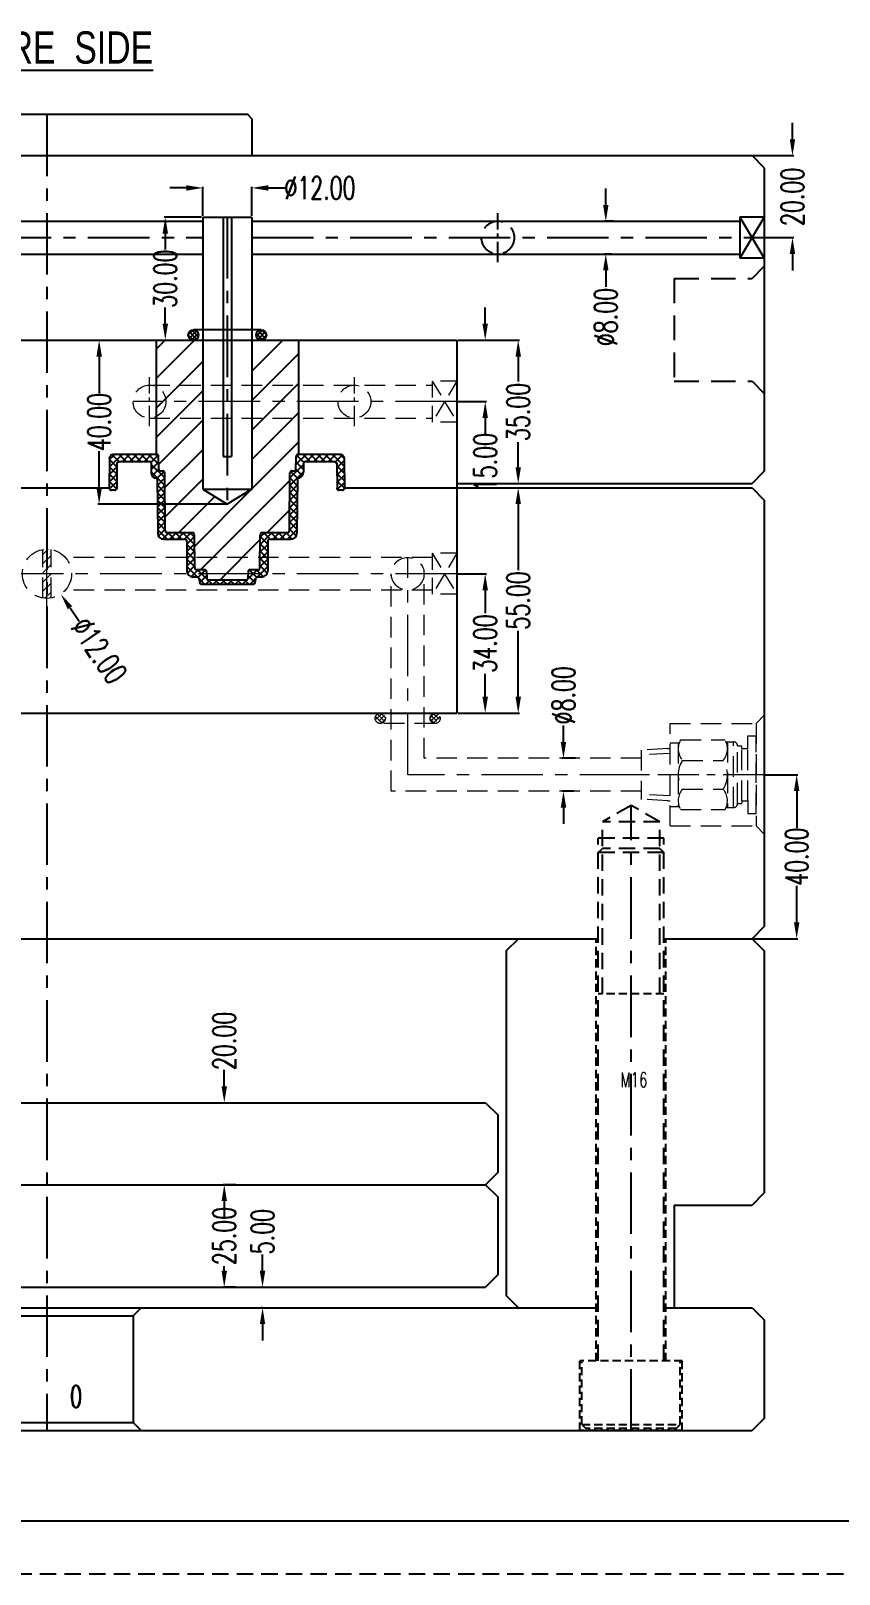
# Model space of a CAD drawing. Header units: millimetres. Extents: x 35888 to 37096, y -21952 to -21097.
# Drawn here: x 36478 to 36675.2, y -21951.9 to -21575.4 of the extents above; entities that cross this region are included whole.
import ezdxf

# ---------------------------------------------------------------- set-up
doc = ezdxf.new("R2010")
doc.units = ezdxf.units.MM
doc.header["$LTSCALE"] = 8
for name, pattern in [('CENTER', [2, 1.25, -0.25, 0.25, -0.25]), ('DASHED', [0.75, 0.5, -0.25]), ('HIDDEN', [0.375, 0.25, -0.125])]:
    doc.linetypes.add(name, pattern=pattern)
doc.layers.get('DEFPOINTS').update_dxf_attribs({"color": 6})
for name, color, linetype in [('A', 7, 'Continuous'), ('Cav-cor', 30, 'Continuous'), ('CL', 1, 'Continuous'), ('text', 7, 'Continuous'), ('wr2', 41, 'DASHED')]:
    doc.layers.add(name, color=color, linetype=linetype)
doc.layers.add('dim', color=3, linetype='Continuous', lineweight=15)
doc.layers.add('WR', color=122, linetype='HIDDEN', lineweight=18)
doc.styles.add('ROMANC', font='RomanC.ttf', dxfattribs={"width": 0.8, "height": 7})
doc.styles.get("Standard").update_dxf_attribs({"font": 'txt.shx', "width": 0.67, "bigfont": 'chineset.shx'})
doc.dimstyles.new('ISO-25', dxfattribs={"dimtxt": 5.5, "dimasz": 4, "dimexe": 0.3, "dimexo": 0.3, "dimtad": 0, "dimzin": 1, "dimdsep": 46, "dimtxsty": 'Standard', "dimcen": 0, "dimclrd": 3, "dimclre": 3, "dimclrt": 7, "dimazin": 0, "dimtfac": 1, "dimtofl": 0, "dimtmove": 0, "dimatfit": 0, "dimfxl": 0, "dimarcsym": 0})

# ---------------------------------------------------------------- blocks, each defined once
blk = doc.blocks.new('*D27238')
at = {"layer": 'DEFPOINTS', "color": 0}
for p in [(36581.95, -21686.86), (36596.91, -21686.86), (36581.95, -21741.86)]:
    blk.add_point(p, dxfattribs=at)
at = {"layer": 'dim', "color": 3, "lineweight": -2}
for p, q in [((36582.25, -21686.86), (36597.21, -21686.86)), ((36596.91, -21690.86), (36596.91, -21706.98)), ((36596.91, -21737.86), (36596.91, -21721.74)), ((36582.25, -21741.86), (36597.21, -21741.86))]:
    blk.add_line(p, q, dxfattribs=at)
at = {"layer": 'dim', "color": 3}
for points in [[(36597.58, -21690.86), (36596.25, -21690.86), (36596.91, -21686.86)], [(36596.25, -21737.86), (36597.58, -21737.86), (36596.91, -21741.86)]]:
    blk.add_solid(points, dxfattribs=at)
at = {"layer": 'dim', "color": 7, "insert": (36596.91, -21714.36), "char_height": 5.5, "attachment_point": 5, "rotation": 90}
blk.add_mtext('55.00', dxfattribs=at)
blk = doc.blocks.new('*D27239')
at = {"layer": 'DEFPOINTS', "color": 0}
for p in [(36581.95, -21650.86), (36596.91, -21650.86), (36581.95, -21685.86)]:
    blk.add_point(p, dxfattribs=at)
at = {"layer": 'dim', "color": 3, "lineweight": -2}
for p, q in [((36582.25, -21650.86), (36597.21, -21650.86)), ((36596.91, -21654.86), (36596.91, -21660.98)), ((36596.91, -21681.86), (36596.91, -21675.74)), ((36582.25, -21685.86), (36597.21, -21685.86))]:
    blk.add_line(p, q, dxfattribs=at)
at = {"layer": 'dim', "color": 3}
for points in [[(36597.58, -21654.86), (36596.25, -21654.86), (36596.91, -21650.86)], [(36596.25, -21681.86), (36597.58, -21681.86), (36596.91, -21685.86)]]:
    blk.add_solid(points, dxfattribs=at)
at = {"layer": 'dim', "color": 7, "insert": (36596.91, -21668.36), "char_height": 5.5, "attachment_point": 5, "rotation": 90}
blk.add_mtext('35.00', dxfattribs=at)
blk = doc.blocks.new('*D27240')
at = {"layer": 'DEFPOINTS', "color": 0}
for p in [(36525.2, -21856.86), (36528.32, -21856.86), (36528.32, -21881.86)]:
    blk.add_point(p, dxfattribs=at)
at = {"layer": 'dim', "color": 3, "lineweight": -2}
for p, q in [((36528.02, -21856.86), (36524.9, -21856.86)), ((36525.2, -21860.86), (36525.2, -21861.98)), ((36525.2, -21877.86), (36525.2, -21876.74)), ((36528.02, -21881.86), (36524.9, -21881.86))]:
    blk.add_line(p, q, dxfattribs=at)
at = {"layer": 'dim', "color": 3}
for points in [[(36525.87, -21860.86), (36524.54, -21860.86), (36525.2, -21856.86)], [(36524.54, -21877.86), (36525.87, -21877.86), (36525.2, -21881.86)]]:
    blk.add_solid(points, dxfattribs=at)
at = {"layer": 'dim', "color": 7, "insert": (36525.2, -21869.36), "char_height": 5.5, "attachment_point": 5, "rotation": 90}
blk.add_mtext('25.00', dxfattribs=at)
blk = doc.blocks.new('*D27241')
at = {"layer": 'DEFPOINTS', "color": 0}
for p in [(36515.01, -21836.86), (36525.2, -21836.86), (36515.01, -21856.86)]:
    blk.add_point(p, dxfattribs=at)
at = {"layer": 'dim', "color": 3, "lineweight": -2}
for p, q in [((36525.2, -21832.86), (36525.2, -21828.86)), ((36515.31, -21836.86), (36525.5, -21836.86)), ((36515.31, -21856.86), (36525.5, -21856.86)), ((36525.2, -21860.86), (36525.2, -21864.86))]:
    blk.add_line(p, q, dxfattribs=at)
at = {"layer": 'dim', "color": 3}
for points in [[(36524.54, -21832.86), (36525.87, -21832.86), (36525.2, -21836.86)], [(36525.87, -21860.86), (36524.54, -21860.86), (36525.2, -21856.86)]]:
    blk.add_solid(points, dxfattribs=at)
at = {"layer": 'dim', "color": 7, "insert": (36525.2, -21821.78), "char_height": 5.5, "attachment_point": 5, "rotation": 90}
blk.add_mtext('20.00', dxfattribs=at)
blk = doc.blocks.new('*D27242')
at = {"layer": 'DEFPOINTS', "color": 0}
for p in [(36534.54, -21881.86), (36534.85, -21881.86), (36534.85, -21886.86)]:
    blk.add_point(p, dxfattribs=at)
at = {"layer": 'dim', "color": 3, "lineweight": -2}
for p, q in [((36534.54, -21877.86), (36534.54, -21873.86)), ((36534.55, -21881.86), (36534.24, -21881.86)), ((36534.55, -21886.86), (36534.24, -21886.86)), ((36534.54, -21890.86), (36534.54, -21894.86))]:
    blk.add_line(p, q, dxfattribs=at)
at = {"layer": 'dim', "color": 3}
for points in [[(36533.87, -21877.86), (36535.2, -21877.86), (36534.54, -21881.86)], [(36535.2, -21890.86), (36533.87, -21890.86), (36534.54, -21886.86)]]:
    blk.add_solid(points, dxfattribs=at)
at = {"layer": 'dim', "color": 7, "insert": (36534.54, -21868.32), "char_height": 5.5, "attachment_point": 5, "rotation": 90}
blk.add_mtext('5.00', dxfattribs=at)
blk = doc.blocks.new('*D29462')
at = {"layer": 'DEFPOINTS', "color": 0}
for p in [(36653.95, -21605.86), (36656.95, -21625.86), (36663.81, -21625.86)]:
    blk.add_point(p, dxfattribs=at)
at = {"layer": 'dim', "color": 3, "lineweight": -2}
for p, q in [((36663.81, -21601.86), (36663.81, -21597.86)), ((36654.25, -21605.86), (36664.11, -21605.86)), ((36657.25, -21625.86), (36664.11, -21625.86)), ((36663.81, -21629.86), (36663.81, -21633.86))]:
    blk.add_line(p, q, dxfattribs=at)
at = {"layer": 'dim', "color": 3}
for points in [[(36663.15, -21601.86), (36664.48, -21601.86), (36663.81, -21605.86)], [(36664.48, -21629.86), (36663.15, -21629.86), (36663.81, -21625.86)]]:
    blk.add_solid(points, dxfattribs=at)
at = {"layer": 'dim', "color": 7, "insert": (36663.81, -21615.91), "char_height": 5.5, "attachment_point": 5, "rotation": 90}
blk.add_mtext('20.00', dxfattribs=at)
blk = doc.blocks.new('*D29463')
at = {"layer": 'DEFPOINTS', "color": 0}
for p in [(36620.42, -21621.86), (36618.27, -21629.86), (36619.93, -21629.86)]:
    blk.add_point(p, dxfattribs=at)
at = {"layer": 'dim', "color": 3, "lineweight": -2}
for p, q in [((36618.27, -21617.86), (36618.27, -21613.86)), ((36620.12, -21621.86), (36617.97, -21621.86)), ((36619.63, -21629.86), (36617.97, -21629.86)), ((36618.27, -21633.86), (36618.27, -21637.86))]:
    blk.add_line(p, q, dxfattribs=at)
at = {"layer": 'dim', "color": 3}
for points in [[(36617.61, -21617.86), (36618.94, -21617.86), (36618.27, -21621.86)], [(36618.94, -21633.86), (36617.61, -21633.86), (36618.27, -21629.86)]]:
    blk.add_solid(points, dxfattribs=at)
at = {"layer": 'dim', "color": 7, "insert": (36618.27, -21645.24), "char_height": 5.5, "attachment_point": 5, "rotation": 90}
blk.add_mtext('%%c8.00', dxfattribs=at)
blk = doc.blocks.new('*X28636')
at = {"color": 0}
for p, q in [((-9.52, 0.02), (-8.3, 1.25)), ((-9.26, -0.77), (-7.5, 0.98)), ((-7.5, -0.98), (-9.26, 0.77)), ((-7.07, -0.35), (-8.62, 1.2)), ((-8.62, -1.2), (-7.07, 0.35)), ((7.07, -0.35), (8.62, 1.2)), ((8.62, -1.2), (7.07, 0.35)), ((9.26, -0.77), (7.5, 0.98)), ((7.5, -0.98), (9.26, 0.77)), ((9.52, 0.02), (8.3, 1.25)), ((-8.3, -1.25), (-9.52, -0.02)), ((8.3, -1.25), (9.52, -0.02))]:
    blk.add_line(p, q, dxfattribs=at)
blk = doc.blocks.new('*D29464')
at = {"layer": 'DEFPOINTS', "color": 0}
for p in [(36531.95, -21613.73), (36519.95, -21620.86), (36531.95, -21620.86)]:
    blk.add_point(p, dxfattribs=at)
at = {"layer": 'dim', "color": 3, "lineweight": -2}
for p, q in [((36515.95, -21613.73), (36511.95, -21613.73)), ((36519.95, -21620.56), (36519.95, -21613.43)), ((36531.95, -21620.56), (36531.95, -21613.43)), ((36535.95, -21613.73), (36539.95, -21613.73))]:
    blk.add_line(p, q, dxfattribs=at)
at = {"layer": 'dim', "color": 3}
for points in [[(36515.95, -21614.4), (36515.95, -21613.07), (36519.95, -21613.73)], [(36535.95, -21613.07), (36535.95, -21614.4), (36531.95, -21613.73)]]:
    blk.add_solid(points, dxfattribs=at)
at = {"layer": 'dim', "color": 7, "insert": (36548.55, -21613.73), "char_height": 5.5, "attachment_point": 5}
blk.add_mtext('%%c12.00', dxfattribs=at)
blk = doc.blocks.new('*D29478')
at = {"layer": 'DEFPOINTS', "color": 0}
for p in [(36510.81, -21620.86), (36519.95, -21620.86), (36510.6, -21650.86)]:
    blk.add_point(p, dxfattribs=at)
at = {"layer": 'dim', "color": 3, "lineweight": -2}
for p, q in [((36519.65, -21620.86), (36510.51, -21620.86)), ((36510.81, -21624.86), (36510.81, -21628.78)), ((36510.81, -21646.86), (36510.81, -21642.93)), ((36510.9, -21650.86), (36511.11, -21650.86))]:
    blk.add_line(p, q, dxfattribs=at)
at = {"layer": 'dim', "color": 3}
for points in [[(36511.48, -21624.86), (36510.15, -21624.86), (36510.81, -21620.86)], [(36510.15, -21646.86), (36511.48, -21646.86), (36510.81, -21650.86)]]:
    blk.add_solid(points, dxfattribs=at)
at = {"layer": 'dim', "color": 7, "insert": (36510.81, -21635.86), "char_height": 5.5, "attachment_point": 5, "rotation": 90}
blk.add_mtext('30.00', dxfattribs=at)
blk = doc.blocks.new('*D29480')
at = {"layer": 'DEFPOINTS', "color": 0}
for p in [(36493.2, -21650.86), (36494.68, -21650.86), (36525.95, -21690.86)]:
    blk.add_point(p, dxfattribs=at)
at = {"layer": 'dim', "color": 3, "lineweight": -2}
for p, q in [((36493.5, -21650.86), (36494.98, -21650.86)), ((36494.68, -21654.86), (36494.68, -21663.78)), ((36494.68, -21686.86), (36494.68, -21677.93)), ((36525.65, -21690.86), (36494.38, -21690.86))]:
    blk.add_line(p, q, dxfattribs=at)
at = {"layer": 'dim', "color": 3}
for points in [[(36495.35, -21654.86), (36494.02, -21654.86), (36494.68, -21650.86)], [(36494.02, -21686.86), (36495.35, -21686.86), (36494.68, -21690.86)]]:
    blk.add_solid(points, dxfattribs=at)
at = {"layer": 'dim', "color": 7, "insert": (36494.68, -21670.86), "char_height": 5.5, "attachment_point": 5, "rotation": 90}
blk.add_mtext('40.00', dxfattribs=at)
blk = doc.blocks.new('*D29482')
at = {"layer": 'DEFPOINTS', "color": 0}
for p in [(36581.95, -21650.86), (36581.95, -21665.86), (36588.86, -21665.86)]:
    blk.add_point(p, dxfattribs=at)
at = {"layer": 'dim', "color": 3, "lineweight": -2}
for p, q in [((36588.86, -21646.86), (36588.86, -21642.86)), ((36582.25, -21650.86), (36589.16, -21650.86)), ((36582.25, -21665.86), (36589.16, -21665.86)), ((36588.86, -21669.86), (36588.86, -21673.86))]:
    blk.add_line(p, q, dxfattribs=at)
at = {"layer": 'dim', "color": 3}
for points in [[(36588.19, -21646.86), (36589.53, -21646.86), (36588.86, -21650.86)], [(36589.53, -21669.86), (36588.19, -21669.86), (36588.86, -21665.86)]]:
    blk.add_solid(points, dxfattribs=at)
at = {"layer": 'dim', "color": 7, "insert": (36588.86, -21680.62), "char_height": 5.5, "attachment_point": 5, "rotation": 90}
blk.add_mtext('15.00', dxfattribs=at)
blk = doc.blocks.new('*X29274')
at = {"color": 0}
for p, q in [((-7.86, -0.44), (-6.25, 1.17)), ((-6.25, -1.17), (-7.86, 0.44)), ((-5.66, -0.71), (-7.4, 1.03)), ((-7.4, -1.03), (-5.66, 0.71)), ((-5.45, 0.15), (-6.54, 1.24)), ((5.45, 0.15), (6.54, 1.24)), ((5.66, -0.71), (7.4, 1.03)), ((7.4, -1.03), (5.66, 0.71)), ((7.86, -0.44), (6.25, 1.17)), ((6.25, -1.17), (7.86, 0.44)), ((-6.54, -1.24), (-5.45, -0.15)), ((6.54, -1.24), (5.45, -0.15))]:
    blk.add_line(p, q, dxfattribs=at)
blk = doc.blocks.new('*D29487')
at = {"layer": 'DEFPOINTS', "color": 0}
for p in [(36581.95, -21707.86), (36588.85, -21707.86), (36581.95, -21741.86)]:
    blk.add_point(p, dxfattribs=at)
at = {"layer": 'dim', "color": 3, "lineweight": -2}
for p, q in [((36582.25, -21707.86), (36589.15, -21707.86)), ((36588.85, -21711.86), (36588.85, -21717.48)), ((36588.85, -21737.86), (36588.85, -21732.24)), ((36582.25, -21741.86), (36589.15, -21741.86))]:
    blk.add_line(p, q, dxfattribs=at)
at = {"layer": 'dim', "color": 3}
for points in [[(36589.52, -21711.86), (36588.19, -21711.86), (36588.85, -21707.86)], [(36588.19, -21737.86), (36589.52, -21737.86), (36588.85, -21741.86)]]:
    blk.add_solid(points, dxfattribs=at)
at = {"layer": 'dim', "color": 7, "insert": (36588.85, -21724.86), "char_height": 5.5, "attachment_point": 5, "rotation": 90}
blk.add_mtext('34.00', dxfattribs=at)
blk = doc.blocks.new('*D29488')
at = {"layer": 'DEFPOINTS', "color": 0}
for p in [(36478.57, -21702.9), (36485.32, -21712.82)]:
    blk.add_point(p, dxfattribs=at)
at = {"layer": 'dim', "color": 3, "lineweight": -2}
blk.add_line((36487.57, -21716.12), (36489.82, -21719.43), dxfattribs=at)
at = {"layer": 'dim', "color": 3}
blk.add_solid([(36488.12, -21715.75), (36487.02, -21716.5), (36485.32, -21712.82)], dxfattribs=at)
at = {"layer": 'dim', "color": 7, "insert": (36494.67, -21726.54), "char_height": 5.5, "attachment_point": 5, "rotation": 304.2489}
blk.add_mtext('%%c12.00', dxfattribs=at)
blk = doc.blocks.new('*D29489')
at = {"layer": 'DEFPOINTS', "color": 0}
for p in [(36656.95, -21756.86), (36664.84, -21756.86), (36653.95, -21796.86)]:
    blk.add_point(p, dxfattribs=at)
at = {"layer": 'dim', "color": 3, "lineweight": -2}
for p, q in [((36657.25, -21756.86), (36665.14, -21756.86)), ((36664.84, -21760.86), (36664.84, -21769.78)), ((36664.84, -21792.86), (36664.84, -21783.93)), ((36654.25, -21796.86), (36665.14, -21796.86))]:
    blk.add_line(p, q, dxfattribs=at)
at = {"layer": 'dim', "color": 3}
for points in [[(36665.51, -21760.86), (36664.17, -21760.86), (36664.84, -21756.86)], [(36664.17, -21792.86), (36665.51, -21792.86), (36664.84, -21796.86)]]:
    blk.add_solid(points, dxfattribs=at)
at = {"layer": 'dim', "color": 7, "insert": (36664.84, -21776.86), "char_height": 5.5, "attachment_point": 5, "rotation": 90}
blk.add_mtext('40.00', dxfattribs=at)
blk = doc.blocks.new('*D29490')
at = {"layer": 'DEFPOINTS', "color": 0}
for p in [(36607.95, -21752.86), (36611.2, -21752.86), (36610.8, -21760.86)]:
    blk.add_point(p, dxfattribs=at)
at = {"layer": 'dim', "color": 3, "lineweight": -2}
for p, q in [((36607.95, -21748.86), (36607.95, -21744.86)), ((36610.9, -21752.86), (36607.65, -21752.86)), ((36610.5, -21760.86), (36607.65, -21760.86)), ((36607.95, -21764.86), (36607.95, -21768.86))]:
    blk.add_line(p, q, dxfattribs=at)
at = {"layer": 'dim', "color": 3}
for points in [[(36607.28, -21748.86), (36608.61, -21748.86), (36607.95, -21752.86)], [(36608.61, -21764.86), (36607.28, -21764.86), (36607.95, -21760.86)]]:
    blk.add_solid(points, dxfattribs=at)
at = {"layer": 'dim', "color": 7, "insert": (36607.95, -21737.48), "char_height": 5.5, "attachment_point": 5, "rotation": 90}
blk.add_mtext('%%c8.00', dxfattribs=at)
blk = doc.blocks.new('20160905.164151')
at = {"layer": 'WR', "linetype": 'HIDDEN', "ltscale": 2.5}
for p, q in [((-14.5, 0), (14.5, 0)), ((-12.5, -2), (-14.5, 0)), ((12.5, -2), (14.5, 0)), ((-12.5, -2), (12.5, -2)), ((-12.5, -23), (-12.5, -2)), ((9.5, -2), (-9.5, -2)), ((-9.5, -4.01), (-9.5, -2)), ((9.5, -4.01), (9.5, -2)), ((12.5, -23), (12.5, -2)), ((-6.4, -4.01), (-9.5, -4.01)), ((8, -7.51), (-8, -7.51)), ((-8, -9.33), (-8, -7.51)), ((-6.4, -5.51), (-7, -5.51)), ((-7, -6.51), (-7, -5.51)), ((-6.4, -5.51), (-7, -5.51)), ((7, -6.51), (-7, -6.51)), ((6.4, -4.01), (-6.4, -4.01)), ((-6.4, -5.51), (-6.4, -4.01)), ((6.4, -5.51), (-6.4, -5.51)), ((6.4, -5.51), (6.4, -4.01)), ((6.4, -4.01), (9.5, -4.01)), ((6.4, -5.51), (7, -5.51)), ((6.4, -5.51), (7, -5.51)), ((7, -6.51), (7, -5.51)), ((8, -9.33), (8, -7.51)), ((-8.5, -20.43), (-8.5, -9.57)), ((-8, -9), (8, -9)), ((-3.5, -20.01), (-3.5, -9.99)), ((3.5, -20.01), (3.5, -9.99)), ((8.5, -20.43), (8.5, -9.57)), ((-7.75, -23), (-7.75, -20.77)), ((-7.75, -21), (7.75, -21)), ((7.75, -23), (7.75, -20.77)), ((12.5, -23), (-12.5, -23)), ((-6.35, -23.56), (-6.35, -23)), ((-6.35, -23.56), (-6.01, -30)), ((-5.19, -23), (-4.82, -30)), ((5.19, -23), (4.82, -30)), ((6.35, -23.56), (6.01, -30)), ((6.35, -23.56), (6.35, -23)), ((-6.01, -30), (6.01, -30))]:
    blk.add_line(p, q, dxfattribs=at)
at = {"layer": 'WR', "linetype": 'CENTER'}
blk.add_line((0, 0), (0, -30), dxfattribs=at)
at = {"layer": 'WR', "linetype": 'HIDDEN', "ltscale": 2.5}
for centre, radius, start, end in [((-7, -7.51), 1, 90, 180), ((7, -7.51), 1, 0, 90), ((-6.32, -13.47), 4.47, 50.9817, 119.248), ((0, -15.66), 6.66, 58.3016, 121.6984), ((6.32, -13.47), 4.47, 60.752, 129.0183), ((-6.32, -16.53), 4.47, 240.752, 309.0183), ((0, -14.34), 6.66, 238.3016, 301.6984), ((6.32, -16.53), 4.47, 230.9817, 299.248)]:
    blk.add_arc(centre, radius, start, end, dxfattribs=at)

msp = doc.modelspace()

# ---------------------------------------------------------------- hatches: boundary and pattern name
at = {"layer": 'WR', "linetype": 'HIDDEN', "ltscale": 2.5}
h = msp.add_hatch(dxfattribs=at)
h.set_pattern_fill('ANSI31', color=256, scale=0.5, style=0)
h.set_pattern_definition([(45, (0, -1), (-1.122532015, 1.122532015), [])])
h.paths.add_polyline_path([(36480.945, -21707.856), (36480.945, -21701.94, -0.0418865), (36481.945, -21701.856), (36481.945, -21707.856)])
h.paths.add_polyline_path([(36481.945, -21701.856, -0.0418865), (36482.945, -21701.94), (36482.945, -21707.856), (36481.945, -21707.856)])
h.paths.add_polyline_path([(36480.945, -21707.856), (36481.945, -21707.856), (36481.945, -21713.856, -0.0418865), (36480.945, -21713.772)])
h.paths.add_polyline_path([(36481.945, -21707.856), (36482.945, -21707.856), (36482.945, -21713.772, -0.0418865), (36481.945, -21713.856)])

# ---------------------------------------------------------------- linework, layer by layer
at = {"linetype": 'Continuous'}
for p, q in [((36530.945, -21595.856), (36432.945, -21595.856)), ((36531.945, -21596.856), (36530.945, -21595.856)), ((36531.945, -21596.856), (36531.945, -21605.856)), ((36309.945, -21605.856), (36653.945, -21605.856)), ((36656.945, -21608.856), (36653.945, -21605.856)), ((36656.945, -21608.856), (36656.945, -21682.856)), ((36581.945, -21685.856), (36653.945, -21685.856)), ((36656.945, -21682.856), (36653.945, -21685.856)), ((36581.945, -21686.856), (36653.945, -21686.856)), ((36653.945, -21686.856), (36656.945, -21689.856)), ((36656.945, -21689.856), (36656.945, -21793.856)), ((36656.945, -21793.856), (36653.945, -21796.856)), ((36412.445, -21796.856), (36616.445, -21796.856)), ((36593.945, -21799.856), (36596.945, -21796.856)), ((36632.445, -21796.856), (36653.945, -21796.856)), ((36653.945, -21796.856), (36656.945, -21799.856)), ((36593.945, -21799.856), (36593.945, -21883.856)), ((36656.945, -21799.856), (36656.945, -21858.856)), ((36412.445, -21836.856), (36588.945, -21836.856)), ((36588.945, -21836.856), (36591.945, -21839.856)), ((36591.945, -21839.856), (36591.945, -21853.856)), ((36591.945, -21853.856), (36588.945, -21856.856)), ((36374.945, -21856.856), (36588.945, -21856.856)), ((36588.945, -21856.856), (36591.945, -21859.856)), ((36656.945, -21858.856), (36653.945, -21861.856)), ((36591.945, -21859.856), (36591.945, -21878.856)), ((36634.945, -21861.856), (36634.945, -21886.856)), ((36634.945, -21861.856), (36653.945, -21861.856)), ((36591.945, -21878.856), (36588.945, -21881.856)), ((36374.945, -21881.856), (36588.945, -21881.856)), ((36596.945, -21886.856), (36593.945, -21883.856)), ((36346.445, -21886.856), (36616.445, -21886.856)), ((36632.445, -21886.856), (36653.945, -21886.856)), ((36653.945, -21886.856), (36656.945, -21889.856)), ((36656.945, -21889.856), (36656.945, -21913.856)), ((36656.945, -21913.856), (36653.945, -21916.856)), ((36309.945, -21916.856), (36653.945, -21916.856))]:
    msp.add_line(p, q, dxfattribs=at)
at = {"color": 8, "linetype": 'HIDDEN', "ltscale": 3}
for p, q in [((36656.945, -21632.856), (36653.945, -21635.856)), ((36634.945, -21635.856), (36634.945, -21660.856)), ((36634.945, -21635.856), (36653.945, -21635.856)), ((36634.945, -21660.856), (36653.945, -21660.856)), ((36653.945, -21660.856), (36656.945, -21663.856))]:
    msp.add_line(p, q, dxfattribs=at)
at = {"linetype": 'HIDDEN', "ltscale": 2}
for p, q in [((36624.445, -21764.356), (36617.445, -21768.356)), ((36631.445, -21768.356), (36624.445, -21764.356)), ((36617.445, -21810.318), (36617.445, -21768.356)), ((36631.445, -21768.356), (36617.445, -21768.356)), ((36631.445, -21810.318), (36631.445, -21768.356)), ((36616.445, -21899.856), (36616.445, -21772.356)), ((36632.445, -21772.356), (36616.445, -21772.356)), ((36632.445, -21899.856), (36632.445, -21772.356)), ((36616.445, -21775.856), (36617.445, -21774.856)), ((36632.445, -21775.856), (36616.445, -21775.856)), ((36631.445, -21774.856), (36617.445, -21774.856)), ((36631.445, -21774.856), (36632.445, -21775.856))]:
    msp.add_line(p, q, dxfattribs=at)
at = {"linetype": 'HIDDEN'}
for p, q in [((36615.945, -21899.856), (36615.945, -21796.856)), ((36632.945, -21899.856), (36632.945, -21796.856)), ((36632.445, -21810.318), (36616.445, -21810.318)), ((36636.945, -21899.856), (36611.945, -21899.856)), ((36611.945, -21916.856), (36611.945, -21899.856)), ((36612.445, -21915.356), (36612.445, -21899.856)), ((36636.445, -21915.356), (36636.445, -21899.856)), ((36636.945, -21916.856), (36636.945, -21899.856)), ((36612.445, -21915.356), (36636.445, -21915.356)), ((36612.445, -21915.356), (36613.445, -21916.356)), ((36635.445, -21916.356), (36636.445, -21915.356)), ((36636.945, -21916.856), (36611.945, -21916.856)), ((36635.445, -21916.356), (36613.445, -21916.356))]:
    msp.add_line(p, q, dxfattribs=at)
at = {"color": 8, "linetype": 'Continuous'}
for p, q in [((36460.945, -21888.856), (36502.945, -21888.856)), ((36504.945, -21886.856), (36502.945, -21888.856)), ((36502.945, -21888.856), (36502.945, -21914.856)), ((36460.945, -21914.856), (36502.945, -21914.856)), ((36504.945, -21916.856), (36502.945, -21914.856))]:
    msp.add_line(p, q, dxfattribs=at)
at = {"layer": 'A'}
msp.add_line((37083.322, -21938.944), (35900.755, -21938.944), dxfattribs=at)
at = {"layer": 'A', "linetype": 'DASHED'}
msp.add_line((37096.229, -21951.851), (35887.848, -21951.851), dxfattribs=at)
at = {"layer": 'Cav-cor', "color": 1}
for p, q in [((36381.945, -21650.856), (36581.945, -21650.856)), ((36508.573, -21653.049), (36510.766, -21650.856)), ((36508.573, -21660.233), (36517.95, -21650.856)), ((36508.573, -21650.856), (36508.573, -21678.716)), ((36531.945, -21658.414), (36539.503, -21650.856)), ((36531.945, -21651.229), (36532.319, -21650.856)), ((36543.328, -21650.856), (36543.328, -21678.716)), ((36581.945, -21650.856), (36581.945, -21741.856)), ((36531.945, -21665.598), (36543.328, -21654.216)), ((36508.573, -21667.418), (36519.945, -21656.045)), ((36508.573, -21674.602), (36519.945, -21663.229)), ((36531.945, -21672.782), (36543.328, -21661.4)), ((36509.209, -21681.15), (36519.945, -21670.414)), ((36531.945, -21679.966), (36543.328, -21668.584)), ((36510.71, -21686.833), (36519.945, -21677.598)), ((36531.945, -21687.15), (36543.328, -21675.768)), ((36497.227, -21679.712), (36497.163, -21686.952)), ((36497.193, -21683.601), (36499.018, -21681.776)), ((36497.208, -21681.789), (36500.282, -21678.716)), ((36497.209, -21681.779), (36499.002, -21683.572)), ((36497.224, -21679.977), (36498.486, -21678.716)), ((36497.224, -21679.998), (36499.018, -21681.792)), ((36497.227, -21679.712), (36497.305, -21679.332)), ((36497.305, -21679.332), (36497.525, -21679.006)), ((36497.525, -21679.006), (36497.851, -21678.791)), ((36497.826, -21678.804), (36499.547, -21680.525)), ((36497.851, -21678.791), (36498.232, -21678.716)), ((36508.673, -21678.716), (36498.232, -21678.716)), ((36499.024, -21681.023), (36498.973, -21686.961)), ((36499.024, -21681.023), (36499.063, -21680.832)), ((36499.063, -21680.832), (36499.173, -21680.67)), ((36507.358, -21680.525), (36499.526, -21680.525)), ((36499.534, -21678.716), (36501.343, -21680.525)), ((36500.269, -21680.525), (36502.078, -21678.716)), ((36501.33, -21678.716), (36503.139, -21680.525)), ((36502.065, -21680.525), (36503.874, -21678.716)), ((36503.126, -21678.716), (36504.935, -21680.525)), ((36503.861, -21680.525), (36505.67, -21678.716)), ((36504.922, -21678.716), (36506.731, -21680.525)), ((36505.657, -21680.525), (36507.466, -21678.716)), ((36506.718, -21678.716), (36509.21, -21681.208)), ((36507.358, -21680.525), (36507.407, -21683.36)), ((36507.359, -21680.618), (36509.063, -21678.915)), ((36507.369, -21681.163), (36510.69, -21684.483)), ((36507.39, -21682.383), (36509.199, -21680.574)), ((36508.514, -21678.716), (36509.178, -21679.38)), ((36509.23, -21682.341), (36509.175, -21679.209)), ((36541.211, -21684.484), (36544.532, -21681.163)), ((36542.671, -21682.341), (36542.725, -21679.209)), ((36542.69, -21681.208), (36545.183, -21678.716)), ((36542.701, -21680.574), (36544.51, -21682.383)), ((36542.722, -21679.38), (36543.387, -21678.716)), ((36542.838, -21678.915), (36544.541, -21680.618)), ((36553.456, -21678.716), (36543.228, -21678.716)), ((36544.435, -21678.716), (36546.244, -21680.525)), ((36544.543, -21680.525), (36544.499, -21683.064)), ((36552.159, -21680.525), (36544.543, -21680.525)), ((36545.17, -21680.525), (36546.979, -21678.716)), ((36546.231, -21678.716), (36548.04, -21680.525)), ((36546.966, -21680.525), (36548.775, -21678.716)), ((36548.027, -21678.716), (36549.836, -21680.525)), ((36548.762, -21680.525), (36550.571, -21678.716)), ((36549.823, -21678.716), (36551.632, -21680.525)), ((36550.558, -21680.525), (36552.367, -21678.716)), ((36551.619, -21678.716), (36554.478, -21681.574)), ((36552.159, -21680.525), (36552.35, -21680.562)), ((36552.322, -21680.557), (36553.998, -21678.881)), ((36552.35, -21680.562), (36552.513, -21680.67)), ((36552.662, -21681.023), (36552.714, -21686.961)), ((36552.667, -21681.559), (36554.493, -21683.386)), ((36552.671, -21682.004), (36554.466, -21680.209)), ((36552.686, -21683.785), (36554.481, -21681.99)), ((36553.415, -21678.716), (36554.462, -21679.762)), ((36553.456, -21678.716), (36553.837, -21678.791)), ((36553.837, -21678.791), (36554.163, -21679.007)), ((36554.163, -21679.007), (36554.383, -21679.332)), ((36554.383, -21679.332), (36554.461, -21679.712)), ((36554.461, -21679.712), (36554.524, -21686.952)), ((36497.177, -21685.413), (36499.002, -21683.587)), ((36497.177, -21685.34), (36498.943, -21687.105)), ((36497.193, -21683.559), (36498.987, -21685.353)), ((36497.216, -21687.17), (36498.986, -21685.399)), ((36507.401, -21682.991), (36510.705, -21686.295)), ((36507.599, -21683.971), (36509.23, -21682.34)), ((36508.613, -21684.545), (36508.865, -21684.545)), ((36508.821, -21684.545), (36510.503, -21682.863)), ((36508.865, -21684.545), (36508.982, -21697.924)), ((36508.88, -21686.281), (36510.689, -21684.472)), ((36509.632, -21682.736), (36510.176, -21682.736)), ((36510.802, -21697.313), (36510.679, -21683.234)), ((36510.772, -21693.955), (36519.945, -21684.782)), ((36519.424, -21706.856), (36541.206, -21685.074)), ((36541.099, -21697.313), (36541.222, -21683.234)), ((36541.195, -21686.296), (36544.5, -21682.991)), ((36541.211, -21684.472), (36543.02, -21686.281)), ((36541.398, -21682.863), (36543.072, -21684.537)), ((36541.724, -21682.736), (36542.269, -21682.736)), ((36542.671, -21682.34), (36544.226, -21683.895)), ((36543.035, -21684.544), (36542.919, -21697.924)), ((36552.683, -21683.371), (36554.509, -21685.198)), ((36552.698, -21685.183), (36554.515, -21687)), ((36552.702, -21685.565), (36554.497, -21683.77)), ((36552.817, -21687.246), (36554.512, -21685.551)), ((36466.726, -21686.856), (36497.164, -21686.856)), ((36497.229, -21687.206), (36497.163, -21686.952)), ((36497.163, -21686.952), (36497.2, -21687.145)), ((36497.225, -21687.184), (36497.441, -21687.399)), ((36497.413, -21687.391), (36497.229, -21687.206)), ((36497.666, -21687.459), (36497.413, -21687.391)), ((36498.47, -21687.459), (36497.666, -21687.459)), ((36498.751, -21687.362), (36498.824, -21687.314)), ((36508.88, -21686.266), (36510.721, -21688.107)), ((36508.896, -21688.062), (36510.705, -21686.253)), ((36508.896, -21688.078), (36510.737, -21689.919)), ((36508.912, -21689.842), (36510.721, -21688.033)), ((36514.101, -21697.811), (36522.891, -21689.021)), ((36517.94, -21701.156), (36531.693, -21687.402)), ((36541.164, -21689.919), (36543.004, -21688.078)), ((36541.179, -21688.107), (36543.02, -21686.267)), ((36541.18, -21688.033), (36542.989, -21689.842)), ((36541.196, -21686.253), (36543.005, -21688.062)), ((36552.714, -21686.961), (36552.753, -21687.152)), ((36552.723, -21687.004), (36553.169, -21687.45)), ((36552.753, -21687.152), (36552.863, -21687.314)), ((36554.022, -21687.459), (36553.217, -21687.459)), ((36554.274, -21687.391), (36554.022, -21687.459)), ((36554.458, -21687.206), (36554.274, -21687.391)), ((36554.524, -21686.952), (36554.458, -21687.206)), ((36554.524, -21686.856), (36581.945, -21686.856)), ((36508.912, -21689.89), (36510.753, -21691.731)), ((36508.927, -21691.623), (36510.736, -21689.814)), ((36508.928, -21691.702), (36510.769, -21693.543)), ((36508.943, -21693.403), (36510.752, -21691.594)), ((36508.958, -21695.184), (36510.767, -21693.375)), ((36535.654, -21697.811), (36541.143, -21692.322)), ((36541.132, -21693.543), (36542.973, -21691.702)), ((36541.133, -21693.375), (36542.942, -21695.184)), ((36541.148, -21691.731), (36542.989, -21689.89)), ((36541.149, -21691.594), (36542.958, -21693.403)), ((36541.165, -21689.814), (36542.974, -21691.623)), ((36508.944, -21693.514), (36510.784, -21695.355)), ((36508.959, -21695.326), (36510.8, -21697.167)), ((36508.974, -21696.964), (36510.783, -21695.155)), ((36508.975, -21697.138), (36511.256, -21699.419)), ((36509.157, -21698.577), (36510.798, -21696.936)), ((36540.644, -21699.419), (36542.925, -21697.138)), ((36541.1, -21697.167), (36542.941, -21695.326)), ((36541.102, -21696.936), (36542.743, -21698.577)), ((36541.116, -21695.355), (36542.957, -21693.514)), ((36541.118, -21695.155), (36542.927, -21696.964)), ((36510.163, -21699.367), (36511.72, -21697.811)), ((36510.49, -21699.419), (36515.498, -21699.419)), ((36511.304, -21697.811), (36517.412, -21697.811)), ((36511.444, -21697.811), (36513.052, -21699.419)), ((36511.908, -21699.419), (36513.516, -21697.811)), ((36513.241, -21697.811), (36514.849, -21699.419)), ((36513.704, -21699.419), (36515.312, -21697.811)), ((36515.037, -21697.811), (36517.936, -21700.71)), ((36515.5, -21699.419), (36517.108, -21697.811)), ((36516.101, -21700.613), (36517.919, -21698.796)), ((36516.101, -21700.022), (36516.101, -21707.157)), ((36516.101, -21702.409), (36517.934, -21700.576)), ((36516.101, -21700.672), (36517.951, -21702.522)), ((36516.833, -21697.811), (36517.92, -21698.898)), ((36517.985, -21706.358), (36517.915, -21698.309)), ((36524.096, -21709.368), (36533.976, -21699.489)), ((36533.916, -21706.358), (36533.986, -21698.309)), ((36533.949, -21702.522), (36535.799, -21700.672)), ((36533.965, -21700.71), (36536.864, -21697.811)), ((36533.966, -21700.576), (36535.799, -21702.409)), ((36533.981, -21698.898), (36535.068, -21697.811)), ((36533.982, -21698.795), (36535.799, -21700.613)), ((36534.488, -21697.811), (36540.597, -21697.811)), ((36534.793, -21697.811), (36536.401, -21699.419)), ((36535.799, -21700.022), (36535.799, -21707.157)), ((36536.402, -21699.419), (36541.411, -21699.419)), ((36536.589, -21697.811), (36538.197, -21699.419)), ((36537.052, -21699.419), (36538.66, -21697.811)), ((36538.385, -21697.811), (36539.993, -21699.419)), ((36538.848, -21699.419), (36540.456, -21697.811)), ((36540.181, -21697.811), (36541.738, -21699.367)), ((36516.101, -21704.205), (36517.95, -21702.357)), ((36516.101, -21702.468), (36517.967, -21704.334)), ((36516.101, -21706.001), (36517.966, -21704.137)), ((36516.101, -21704.264), (36517.983, -21706.145)), ((36533.918, -21706.146), (36535.799, -21704.264)), ((36533.933, -21704.334), (36535.799, -21702.468)), ((36533.935, -21704.137), (36535.799, -21706.001)), ((36533.951, -21702.356), (36535.799, -21704.205)), ((36516.101, -21706.06), (36518.774, -21708.732)), ((36516.209, -21707.69), (36517.981, -21705.918)), ((36517.117, -21708.578), (36518.839, -21706.856)), ((36520.388, -21706.856), (36518.487, -21706.856)), ((36518.693, -21706.856), (36522.211, -21710.373)), ((36518.765, -21708.726), (36520.59, -21706.901)), ((36519.198, -21710.089), (36520.908, -21708.379)), ((36520.514, -21706.881), (36520.865, -21707.231)), ((36520.89, -21707.349), (36520.917, -21708.874)), ((36529.69, -21710.373), (36533.207, -21706.856)), ((36531.011, -21707.349), (36530.984, -21708.874)), ((36530.993, -21708.379), (36532.703, -21710.089)), ((36531.036, -21707.231), (36531.387, -21706.881)), ((36531.311, -21706.901), (36533.136, -21708.726)), ((36533.413, -21706.856), (36531.513, -21706.856)), ((36533.062, -21706.856), (36534.784, -21708.578)), ((36533.127, -21708.732), (36535.799, -21706.06)), ((36533.92, -21705.917), (36535.692, -21707.69)), ((36518.511, -21708.665), (36517.609, -21708.665)), ((36519.052, -21709.01), (36520.415, -21710.373)), ((36519.114, -21709.257), (36519.122, -21709.696)), ((36519.644, -21710.373), (36532.256, -21710.373)), ((36520.71, -21710.373), (36521.715, -21709.368)), ((36530.482, -21709.368), (36521.419, -21709.368)), ((36522.506, -21710.373), (36523.511, -21709.368)), ((36523.002, -21709.368), (36524.007, -21710.373)), ((36524.302, -21710.373), (36525.307, -21709.368)), ((36524.798, -21709.368), (36525.803, -21710.373)), ((36526.098, -21710.373), (36527.103, -21709.368)), ((36526.594, -21709.368), (36527.599, -21710.373)), ((36527.894, -21710.373), (36528.899, -21709.368)), ((36528.39, -21709.368), (36529.395, -21710.373)), ((36530.186, -21709.368), (36531.191, -21710.373)), ((36531.486, -21710.373), (36532.848, -21709.011)), ((36532.787, -21709.257), (36532.779, -21709.696)), ((36534.292, -21708.665), (36533.389, -21708.665)), ((36381.945, -21741.856), (36581.945, -21741.856))]:
    msp.add_line(p, q, dxfattribs=at)
for points in [[(36498.232, -21678.716), (36498.009, -21678.741), (36497.798, -21678.814), (36497.608, -21678.933), (36497.449, -21679.091), (36497.329, -21679.28), (36497.253, -21679.49), (36497.227, -21679.712)], [(36499.526, -21680.525), (36499.277, -21680.591), (36499.093, -21680.773), (36499.024, -21681.023)], [(36499.173, -21680.67), (36499.336, -21680.562), (36499.526, -21680.525)], [(36552.662, -21681.023), (36552.593, -21680.773), (36552.409, -21680.591), (36552.159, -21680.525)], [(36552.513, -21680.67), (36552.623, -21680.832), (36552.662, -21681.023)], [(36554.461, -21679.712), (36554.435, -21679.49), (36554.359, -21679.28), (36554.239, -21679.09), (36554.08, -21678.933), (36553.89, -21678.814), (36553.678, -21678.741), (36553.456, -21678.716)], [(36497.2, -21687.145), (36497.309, -21687.31), (36497.473, -21687.421), (36497.666, -21687.459)], [(36498.973, -21686.961), (36498.904, -21687.211), (36498.72, -21687.393), (36498.47, -21687.459)], [(36498.47, -21687.459), (36498.661, -21687.422), (36498.694, -21687.4)], [(36498.824, -21687.314), (36498.933, -21687.152), (36498.973, -21686.961)], [(36553.217, -21687.459), (36552.967, -21687.393), (36552.783, -21687.211), (36552.714, -21686.961)], [(36552.863, -21687.314), (36553.026, -21687.422), (36553.217, -21687.459)], [(36554.022, -21687.459), (36554.215, -21687.421), (36554.379, -21687.31), (36554.488, -21687.145), (36554.524, -21686.952)]]:
    msp.add_lwpolyline(points, dxfattribs=at)
for centre, radius, start, end in [((36508.673, -21679.218), 0.502, 1, 90), ((36543.228, -21679.218), 0.502, 90, 179), ((36508.613, -21683.339), 1.206, 181, 270), ((36509.632, -21682.334), 0.402, 181, 270), ((36510.176, -21683.238), 0.502, 0.5, 90), ((36541.724, -21683.238), 0.502, 90, 179.5), ((36542.269, -21682.334), 0.402, 270, 359), ((36542.991, -21683.037), 1.508, 271.67602, 359), ((36510.49, -21697.911), 1.508, 180.5, 270), ((36511.304, -21697.308), 0.502, 180.5, 270), ((36515.498, -21700.022), 0.603, 0, 90), ((36517.412, -21698.313), 0.502, 0.5, 90), ((36534.488, -21698.313), 0.502, 90, 179.5), ((36536.402, -21700.022), 0.603, 90, 180), ((36540.597, -21697.308), 0.502, 270, 359.5), ((36541.411, -21697.911), 1.508, 270, 359.5), ((36517.609, -21707.157), 1.508, 180, 270), ((36518.487, -21706.353), 0.502, 180.5, 270), ((36520.388, -21707.358), 0.502, 1, 90), ((36531.513, -21707.358), 0.502, 90, 179), ((36533.413, -21706.353), 0.502, 270, 359.5), ((36534.292, -21707.157), 1.508, 270, 0), ((36518.511, -21709.268), 0.603, 1, 90), ((36520.629, -21709.67), 1.508, 181, 191.53696), ((36519.644, -21709.871), 0.502, 191.53696, 270), ((36521.419, -21708.866), 0.502, 181, 270), ((36530.482, -21708.866), 0.502, 270, 359), ((36532.256, -21709.871), 0.502, 270, 348.46304), ((36531.272, -21709.67), 1.508, 348.46304, 359), ((36533.389, -21709.268), 0.603, 90, 179)]:
    msp.add_arc(centre, radius, start, end, dxfattribs=at)
at = {"layer": 'CL', "color": 7, "linetype": 'CENTER', "ltscale": 1.5}
for p, q in [((36481.945, -21595.856), (36481.945, -21916.856)), ((36624.445, -21916.856), (36624.445, -21764.356))]:
    msp.add_line(p, q, dxfattribs=at)
at = {"layer": 'WR', "linetype": 'CENTER', "ltscale": 0.5}
for p, q in [((36506.945, -21671.856), (36506.945, -21659.856)), ((36556.945, -21671.856), (36556.945, -21659.856))]:
    msp.add_line(p, q, dxfattribs=at)
at = {"layer": 'WR', "linetype": 'HIDDEN', "ltscale": 2.5}
for p, q in [((36506.945, -21661.856), (36575.945, -21661.856)), ((36506.945, -21669.856), (36575.945, -21669.856)), ((36480.945, -21713.772), (36480.945, -21701.94)), ((36482.945, -21713.772), (36482.945, -21701.94)), ((36575.945, -21703.856), (36486.417, -21703.856)), ((36565.945, -21760.856), (36565.945, -21707.856)), ((36573.945, -21752.856), (36573.945, -21707.856)), ((36575.945, -21711.856), (36486.417, -21711.856)), ((36576.635, -21741.856), (36563.255, -21741.856)), ((36576.635, -21744.356), (36563.255, -21744.356)), ((36626.945, -21752.856), (36573.945, -21752.856)), ((36626.945, -21760.856), (36565.945, -21760.856))]:
    msp.add_line(p, q, dxfattribs=at)
at = {"layer": 'WR', "linetype": 'HIDDEN', "ltscale": 2}
for p, q in [((36575.945, -21660.856), (36575.945, -21670.856)), ((36575.945, -21660.856), (36581.945, -21670.856)), ((36581.945, -21660.856), (36575.945, -21670.856)), ((36581.945, -21660.856), (36575.945, -21660.856)), ((36581.945, -21660.856), (36581.945, -21670.856)), ((36581.945, -21670.856), (36575.945, -21670.856)), ((36575.945, -21702.856), (36575.945, -21712.856)), ((36575.945, -21702.856), (36581.945, -21712.856)), ((36581.945, -21702.856), (36575.945, -21712.856)), ((36581.945, -21702.856), (36575.945, -21702.856)), ((36581.945, -21702.856), (36581.945, -21712.856)), ((36581.945, -21712.856), (36575.945, -21712.856))]:
    msp.add_line(p, q, dxfattribs=at)
at = {"layer": 'WR', "linetype": 'CENTER', "ltscale": 1.5}
for p, q in [((36581.945, -21665.856), (36502.945, -21665.856)), ((36569.945, -21756.856), (36569.945, -21703.856)), ((36581.945, -21707.856), (36389.945, -21707.856)), ((36626.945, -21756.856), (36569.945, -21756.856))]:
    msp.add_line(p, q, dxfattribs=at)
at = {"layer": 'WR', "linetype": 'CENTER'}
msp.add_line((36481.945, -21715.856), (36481.945, -21699.856), dxfattribs=at)
at = {"layer": 'WR', "linetype": 'HIDDEN', "ltscale": 2.5}
for centre, radius in [((36506.945, -21665.856), 4), ((36556.945, -21665.856), 4), ((36481.945, -21707.856), 6), ((36569.945, -21707.856), 4), ((36563.255, -21743.106), 1.25), ((36576.635, -21743.106), 1.25)]:
    msp.add_circle(centre, radius, dxfattribs=at)
at = {"layer": 'wr2', "linetype": 'Continuous', "ltscale": 2.5}
for p, q in [((36443.945, -21621.856), (36519.945, -21621.856)), ((36519.945, -21620.856), (36519.945, -21687.251)), ((36519.945, -21620.856), (36531.945, -21620.856)), ((36524.945, -21620.856), (36524.945, -21679.251)), ((36526.945, -21620.856), (36526.945, -21679.251)), ((36531.945, -21620.856), (36531.945, -21687.251)), ((36531.945, -21621.856), (36650.945, -21621.856)), ((36650.945, -21620.856), (36650.945, -21630.856)), ((36650.945, -21620.856), (36656.945, -21630.856)), ((36656.945, -21620.856), (36650.945, -21630.856)), ((36656.945, -21620.856), (36650.945, -21620.856)), ((36656.945, -21620.856), (36656.945, -21630.856)), ((36443.945, -21629.856), (36519.945, -21629.856)), ((36531.945, -21629.856), (36650.945, -21629.856)), ((36656.945, -21630.856), (36650.945, -21630.856)), ((36534.22, -21648.356), (36517.67, -21648.356)), ((36517.67, -21650.856), (36534.22, -21650.856)), ((36524.945, -21679.251), (36526.945, -21679.251)), ((36519.945, -21687.251), (36525.945, -21690.856)), ((36519.945, -21687.251), (36531.945, -21687.251)), ((36531.945, -21687.251), (36525.945, -21690.856))]:
    msp.add_line(p, q, dxfattribs=at)
at = {"layer": 'wr2', "linetype": 'CENTER', "ltscale": 1.5}
for p, q in [((36525.945, -21620.856), (36525.945, -21690.856)), ((36443.945, -21625.856), (36519.945, -21625.856)), ((36531.945, -21625.856), (36656.945, -21625.856))]:
    msp.add_line(p, q, dxfattribs=at)
at = {"layer": 'wr2', "linetype": 'CENTER', "ltscale": 0.5}
msp.add_line((36591.945, -21631.856), (36591.945, -21619.856), dxfattribs=at)
at = {"layer": 'wr2', "linetype": 'HIDDEN', "ltscale": 2.5}
msp.add_circle((36591.945, -21625.856), 4, dxfattribs=at)
at = {"layer": 'wr2', "linetype": 'Continuous', "ltscale": 2.5}
for centre in [(36517.67, -21649.606), (36534.22, -21649.606)]:
    msp.add_circle(centre, 1.25, dxfattribs=at)

# ---------------------------------------------------------------- block references
at = {"layer": 'WR', "linetype": 'HIDDEN', "ltscale": 2.5, "rotation": -180}
msp.add_blockref('*X29274', (36569.945, -21743.106), dxfattribs=at)
at = {"layer": 'WR', "rotation": -90}
msp.add_blockref('20160905.164151', (36656.945, -21756.856), dxfattribs=at)
at = {"layer": 'wr2', "linetype": 'Continuous', "ltscale": 2.5}
msp.add_blockref('*X28636', (36525.945, -21649.606), dxfattribs=at)

# ---------------------------------------------------------------- texts
at = {"color": 8, "linetype": 'Continuous', "style": 'ROMANC', "width": 0.6}
msp.add_text('O', height=5.4, dxfattribs=at).set_placement((36487.524, -21911.208))
at = {"color": 122, "insert": (36460.227, -21575.541), "char_height": 7.87494, "width": 63.4485, "attachment_point": 1, "style": 'ROMANC'}
msp.add_mtext('{\\f新細明體|b0|i0|c136|p54;\\LCORE  SIDE }', dxfattribs=at)
at = {"layer": 'text', "insert": (36621.842, -21829.475), "char_height": 3.6, "width": 4.25734, "attachment_point": 1}
msp.add_mtext('M16', dxfattribs=at)

# ---------------------------------------------------------------- dimensions: what is measured, and where the dimension line sits
at = {"layer": 'dim'}
for base, p1, p2, picture, middle in [((36663.812, -21625.856), (36653.945, -21605.856), (36656.945, -21625.856), '*D29462', (36663.812, -21615.908)), ((36510.813, -21620.856), (36510.598, -21650.856), (36519.945, -21620.856), '*D29478', (36510.813, -21635.856)), ((36588.859, -21665.856), (36581.945, -21650.856), (36581.945, -21665.856), '*D29482', (36588.859, -21680.623)), ((36494.683, -21650.856), (36525.945, -21690.856), (36493.201, -21650.856), '*D29480', (36494.683, -21670.856))]:
    dim = msp.add_linear_dim(base=base, p1=p1, p2=p2, angle=90, dimstyle='ISO-25', dxfattribs=at)
    dim.commit()
    dim.dimension.update_dxf_attribs({"geometry": picture, "text_midpoint": middle, "dimtype": 160})
dim = msp.add_linear_dim(base=(36531.945, -21613.732), p1=(36519.945, -21620.856), p2=(36531.945, -21620.856), text='%%c<>', dimstyle='ISO-25', dxfattribs=at)
dim.commit()
dim.dimension.update_dxf_attribs({"geometry": '*D29464', "text_midpoint": (36548.555, -21613.732)})
for base, p1, p2, picture, middle in [((36618.273, -21629.856), (36620.423, -21621.856), (36619.927, -21629.856), '*D29463', (36618.273, -21645.237)), ((36607.945, -21752.856), (36610.804, -21760.856), (36611.199, -21752.856), '*D29490', (36607.945, -21737.475))]:
    dim = msp.add_linear_dim(base=base, p1=p1, p2=p2, angle=90, text='%%c<>', dimstyle='ISO-25', dxfattribs=at)
    dim.commit()
    dim.dimension.update_dxf_attribs({"geometry": picture, "text_midpoint": middle})
for base, p1, p2, picture, middle in [((36596.913, -21650.856), (36581.945, -21685.856), (36581.945, -21650.856), '*D27239', (36596.913, -21668.356)), ((36596.913, -21686.856), (36581.945, -21741.856), (36581.945, -21686.856), '*D27238', (36596.913, -21714.356)), ((36588.852, -21707.856), (36581.945, -21741.856), (36581.945, -21707.856), '*D29487', (36588.852, -21724.856)), ((36664.84, -21756.856), (36653.945, -21796.856), (36656.945, -21756.856), '*D29489', (36664.84, -21776.856)), ((36525.203, -21836.856), (36515.013, -21856.856), (36515.013, -21836.856), '*D27241', (36525.203, -21821.782)), ((36525.203, -21856.856), (36528.324, -21881.856), (36528.324, -21856.856), '*D27240', (36525.203, -21869.356)), ((36534.538, -21881.856), (36534.849, -21886.856), (36534.849, -21881.856), '*D27242', (36534.538, -21868.318))]:
    dim = msp.add_linear_dim(base=base, p1=p1, p2=p2, angle=90, dimstyle='ISO-25', dxfattribs=at)
    dim.commit()
    dim.dimension.update_dxf_attribs({"geometry": picture, "text_midpoint": middle})
dim = msp.add_diameter_dim_2p(p1=(36478.569, -21702.897), p2=(36485.322, -21712.816), dimstyle='ISO-25', dxfattribs=at)
dim.commit()
dim.dimension.update_dxf_attribs({"geometry": '*D29488', "text_midpoint": (36494.67, -21726.545)})

doc.saveas('drawing.dxf')
